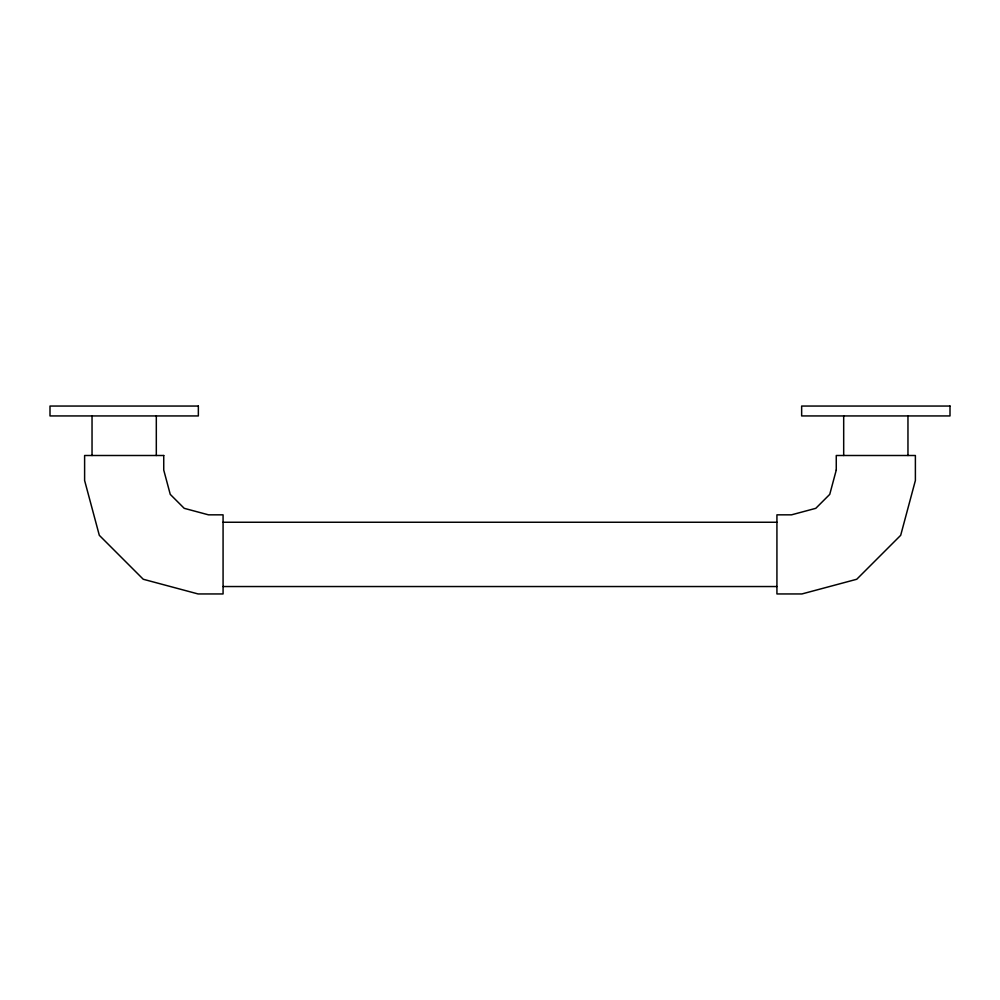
<?xml version="1.0" encoding="UTF-8"?>
<svg xmlns="http://www.w3.org/2000/svg" width="1000" height="1000" viewBox="0 0 1000 1000"><rect width="100%" height="100%" fill="white"/><g stroke="black" fill="none" stroke-linecap="round" stroke-linejoin="round"><path stroke-width="1.5" d="M223.075 522.25L776.925 522.25M223.075 586.538L776.925 586.538M907.962 415.938L907.962 455.5M843.688 415.938L843.688 455.5M156.312 415.938L156.312 455.5M92.037 415.938L92.037 455.5M836.263 470.062L829.75 494.363L815.788 508.325L791.5 514.837L776.925 514.837L776.925 593.95L801.912 593.95L856.737 579.263L900.688 535.312L915.387 480.487L915.387 455.5L836.263 455.5L836.263 470.062M198.35 406.05L50 406.05L50 415.938L198.35 415.938L198.35 406.05M950 406.05L801.65 406.05L801.65 415.938L950 415.938L950 406.05M163.738 455.5L84.612 455.5L84.612 480.487L99.312 535.312L143.262 579.263L198.088 593.95L223.075 593.95L223.075 514.837L208.5 514.837L184.213 508.325L170.25 494.363L163.738 470.062L163.738 455.5"/></g></svg>
